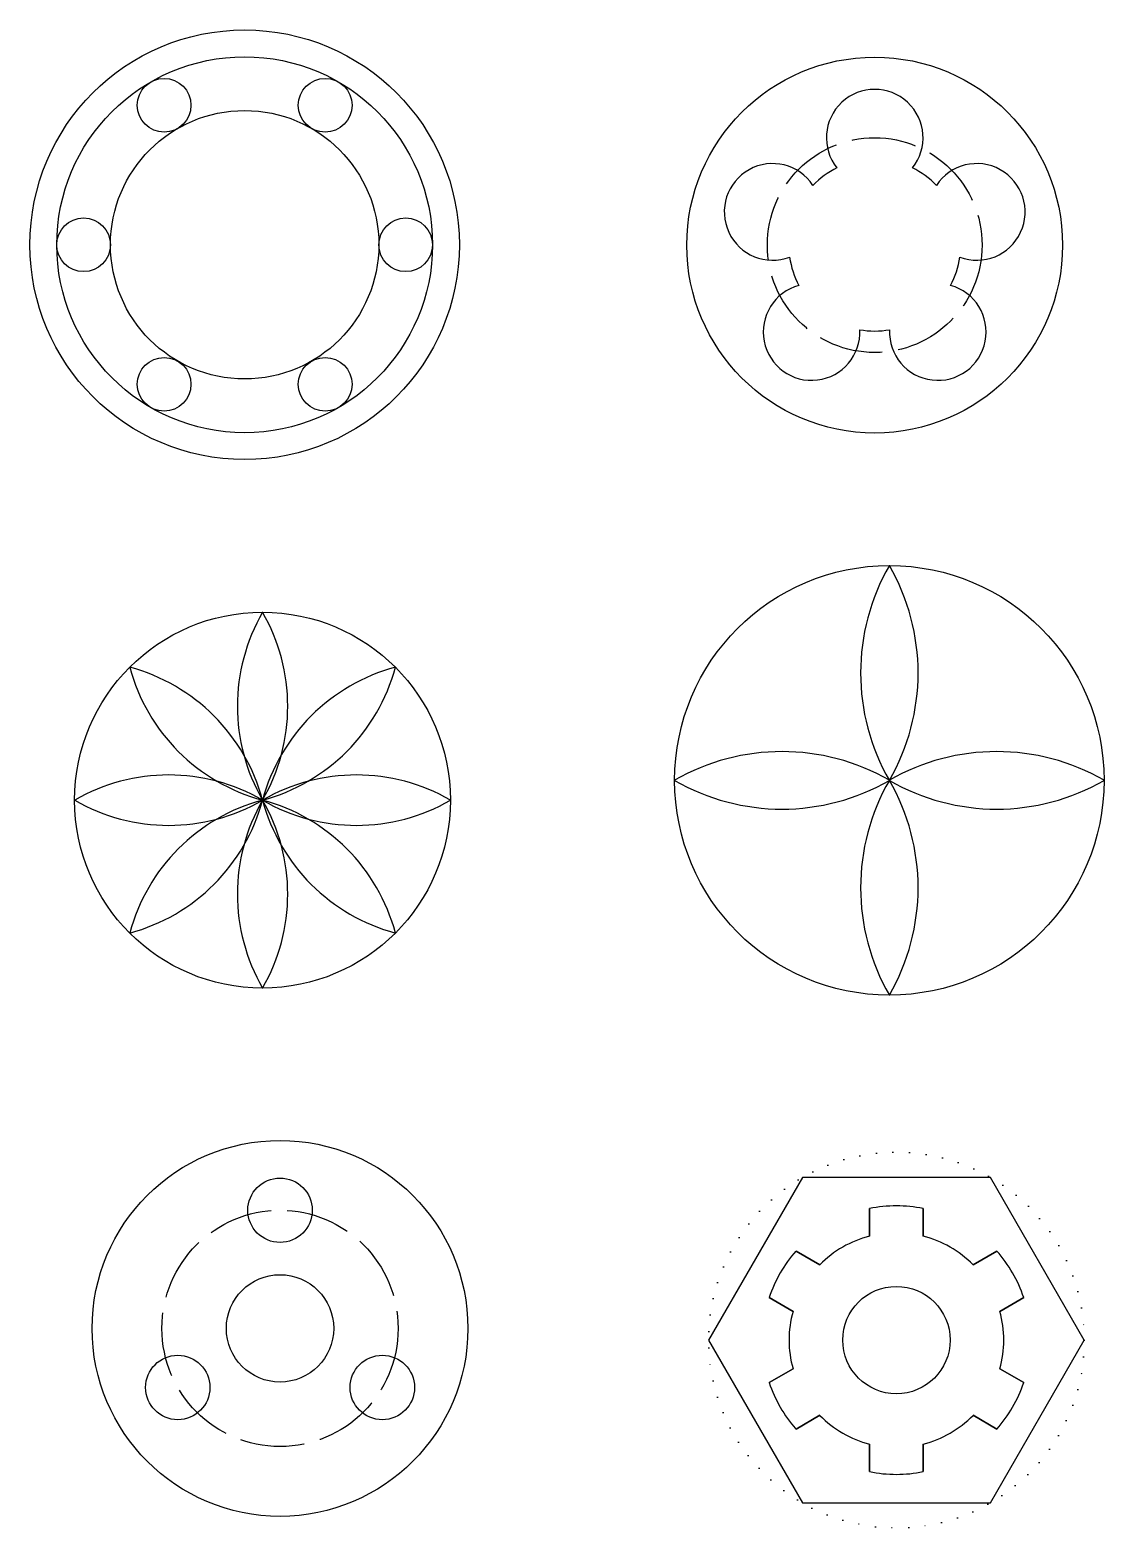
# Model space of a CAD drawing. Header units: millimetres. Extents: x 1324 to 1524, y 1842 to 2121.
import ezdxf

# ---------------------------------------------------------------- set-up
doc = ezdxf.new("R2010")
doc.units = ezdxf.units.MM
doc.linetypes.add('ACAD_ISO02W100', pattern=[15, 12, -3])
doc.linetypes.add('ACAD_ISO07W100', pattern=[3, 0, -3])

# ---------------------------------------------------------------- blocks, each defined once
blk = doc.blocks.new('*U1')
blk.add_circle((0, 0), 5)
blk = doc.blocks.new('*U2')
at = {"color": 0, "linetype": 'ByBlock', "lineweight": -2, "transparency": 16777216}
for p, rotation in [((1420.01, 1739.68), 299.9999999999999), ((1450.01, 1739.68), 240), ((1465.01, 1713.7), 180), ((1420.01, 1687.72), 59.99999999999999), ((1450.01, 1687.72), 120)]:
    blk.add_blockref('*U1', p, dxfattribs=dict(at, rotation=rotation))
blk.add_blockref('*U1', (1405.01, 1713.7), dxfattribs=at)
blk = doc.blocks.new('*U5')
for centre, start, end in [((30.31, 0), 150, 210), ((-30.31, 0), 330, 30)]:
    blk.add_arc(centre, 35, start, end)
blk = doc.blocks.new('*U6')
at = {"color": 0, "linetype": 'ByBlock', "lineweight": -2, "transparency": 16777216}
blk.add_blockref('*U5', (1223.09, 1747.78), dxfattribs=at)
for p, rotation in [((1210.71, 1742.66), 44.99999999999996), ((1235.46, 1742.66), 314.9999999999999), ((1205.59, 1730.28), 89.99999999999997), ((1210.71, 1717.91), 135), ((1235.46, 1717.91), 225), ((1240.59, 1730.28), 270), ((1223.09, 1712.78), 180)]:
    blk.add_blockref('*U5', p, dxfattribs=dict(at, rotation=rotation))
blk = doc.blocks.new('*U7')
for centre, start, end in [((34.64, 0), 150, 210), ((-34.64, 0), 330, 30)]:
    blk.add_arc(centre, 40, start, end)
blk = doc.blocks.new('*U8')
at = {"color": 0, "linetype": 'ByBlock', "lineweight": -2, "transparency": 16777216}
blk.add_blockref('*U7', (1463.46, 1742.51), dxfattribs=at)
for p, rotation in [((1443.46, 1722.51), 90.00000000000001), ((1483.46, 1722.51), 270), ((1463.46, 1702.51), 180)]:
    blk.add_blockref('*U7', p, dxfattribs=dict(at, rotation=rotation))
blk = doc.blocks.new('*U10')
blk.add_circle((0, 0), 6)
blk = doc.blocks.new('*U11')
at = {"color": 0, "linetype": 'ByBlock', "lineweight": -2, "transparency": 16777216}
blk.add_blockref('*U10', (1363.31, 1637.39), dxfattribs=at)
for p, rotation in [((1344.26, 1604.39), 120), ((1382.37, 1604.39), 240)]:
    blk.add_blockref('*U10', p, dxfattribs=dict(at, rotation=rotation))

msp = doc.modelspace()

# ---------------------------------------------------------------- linework, layer by layer
for p, q in [((1480.13, 1901.8), (1480.13, 1896.67)), ((1480.13, 1896.67), (1480.13, 1901.8)), ((1490.13, 1901.8), (1490.13, 1896.67)), ((1490.13, 1896.67), (1490.13, 1901.8)), ((1466.42, 1893.88), (1470.86, 1891.31)), ((1470.86, 1891.31), (1466.42, 1893.88)), ((1503.84, 1893.88), (1499.4, 1891.31)), ((1499.4, 1891.31), (1503.84, 1893.88)), ((1461.42, 1885.22), (1465.86, 1882.65)), ((1465.86, 1882.65), (1461.42, 1885.22)), ((1508.84, 1885.22), (1504.4, 1882.65)), ((1504.4, 1882.65), (1508.84, 1885.22)), ((1461.42, 1869.38), (1465.86, 1871.95)), ((1465.86, 1871.95), (1461.42, 1869.38)), ((1508.84, 1869.38), (1504.4, 1871.95)), ((1504.4, 1871.95), (1508.84, 1869.38)), ((1466.42, 1860.72), (1470.86, 1863.29)), ((1470.86, 1863.29), (1466.42, 1860.72)), ((1503.84, 1860.72), (1499.4, 1863.29)), ((1499.4, 1863.29), (1503.84, 1860.72)), ((1480.13, 1852.81), (1480.13, 1857.94)), ((1480.13, 1857.94), (1480.13, 1852.81)), ((1490.13, 1852.81), (1490.13, 1857.94)), ((1490.13, 1857.94), (1490.13, 1852.81))]:
    msp.add_line(p, q)
msp.add_lwpolyline([(1467.63, 1907.61), (1450.13, 1877.3), (1467.63, 1846.99), (1502.63, 1846.99), (1520.13, 1877.3), (1502.63, 1907.61)], close=True)
for centre, radius in [((1363.7, 2081.28), 40), ((1363.7, 2081.28), 35), ((1481.08, 2081.21), 35), ((1363.7, 2081.28), 25), ((1483.81, 1981.54), 40), ((1367.03, 1977.85), 35), ((1370.29, 1879.48), 35), ((1370.29, 1879.48), 10), ((1485.13, 1877.3), 10)]:
    msp.add_circle(centre, radius)
at = {"linetype": 'ACAD_ISO02W100'}
for centre, radius in [((1481.08, 2081.21), 20), ((1370.29, 1879.48), 22)]:
    msp.add_circle(centre, radius, dxfattribs=at)
at = {"linetype": 'ACAD_ISO07W100'}
msp.add_circle((1485.13, 1877.3), 35, dxfattribs=at)
for centre, radius, start, end in [((1481.08, 2101.21), 9, 321.3178, 218.6822), ((1462.06, 2087.39), 9, 33.3178, 290.6822), ((1481.08, 2081.21), 16, 116.0466, 135.9534), ((1481.08, 2081.21), 16, 44.0466, 63.9534), ((1500.1, 2087.39), 9, 249.3178, 146.6822), ((1481.08, 2081.21), 16, 188.0466, 207.9534), ((1481.08, 2081.21), 16, 332.0466, 351.9534), ((1469.32, 2065.03), 9, 105.3178, 2.6822), ((1492.84, 2065.03), 9, 177.3178, 74.6822), ((1481.08, 2081.21), 16, 260.0466, 279.9534), ((1485.13, 1877.3), 25, 78.463, 101.537), ((1485.13, 1877.3), 20, 104.4775, 135.5225), ((1485.13, 1877.3), 20, 44.4775, 75.5225), ((1485.13, 1877.3), 25, 138.463, 161.537), ((1485.13, 1877.3), 25, 18.463, 41.537), ((1485.13, 1877.3), 20, 164.4775, 195.5225), ((1485.13, 1877.3), 20, 344.4775, 15.5225), ((1485.13, 1877.3), 25, 198.463, 221.537), ((1485.13, 1877.3), 25, 318.463, 341.537), ((1485.13, 1877.3), 20, 224.4775, 255.5225), ((1485.13, 1877.3), 20, 284.4775, 315.5225), ((1485.13, 1877.3), 25, 258.463, 281.537)]:
    msp.add_arc(centre, radius, start, end)

# ---------------------------------------------------------------- block references
for name, p in [('*U2', (-71.31, 367.57)), ('*U8', (20.35, 259.03)), ('*U6', (143.95, 247.57)), ('*U11', (6.98, 264.09))]:
    msp.add_blockref(name, p)

doc.saveas('drawing.dxf')
